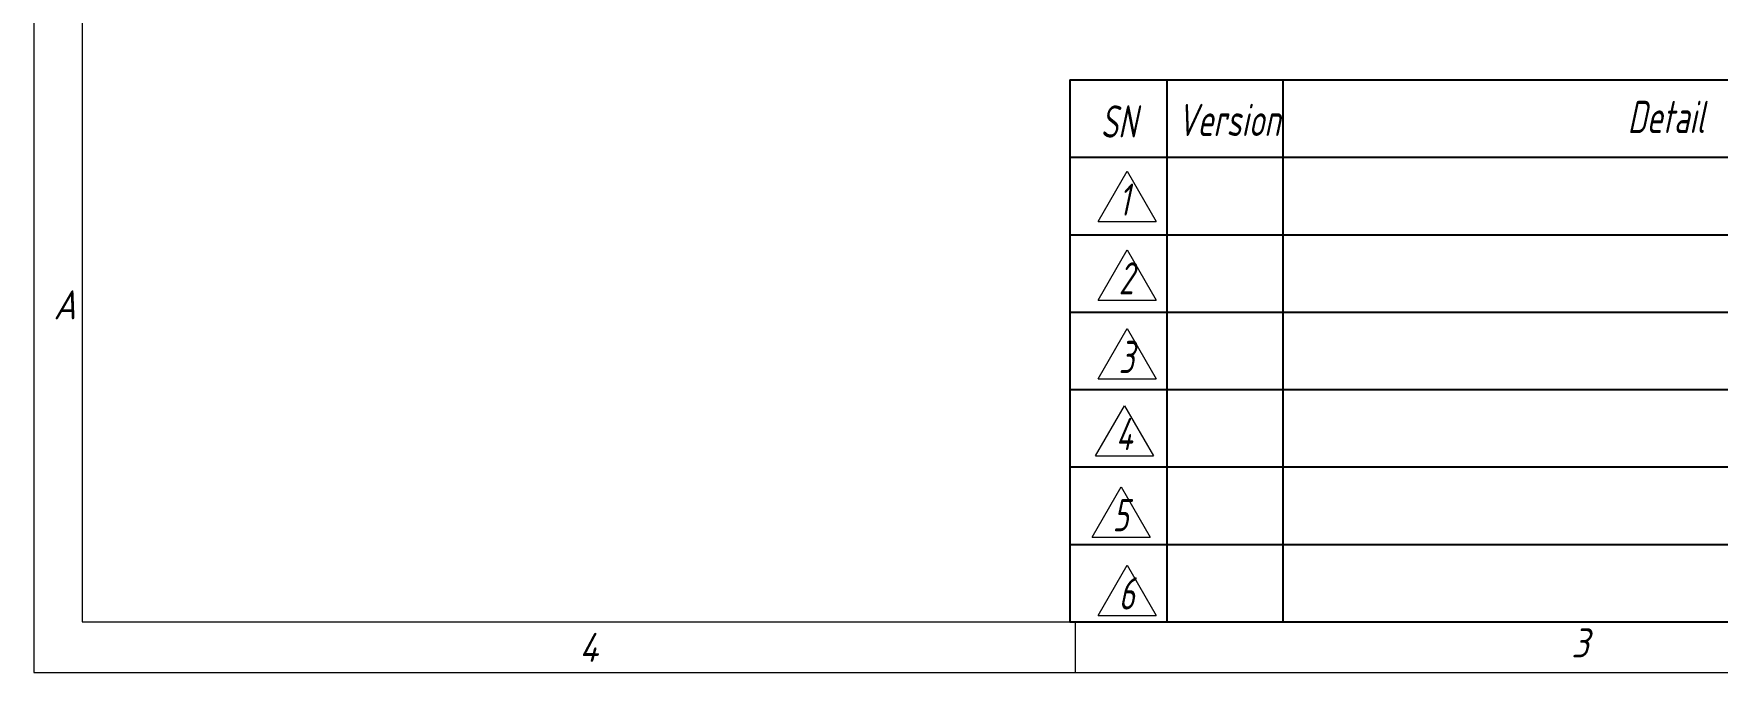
# Model space of a CAD drawing. Header units: millimetres. Extents: x -962 to 79815, y -55582 to 115780.
# Drawn here: x -962 to 32477, y -55582 to -42890 of the extents above; entities that cross this region are included whole.
import ezdxf

# ---------------------------------------------------------------- set-up
doc = ezdxf.new("R2010")
doc.units = ezdxf.units.MM
doc.layers.add('01 Heavy line', color=7, linetype='Continuous', lineweight=18)
doc.styles.add('GB', font='gbeitc.shx', dxfattribs={"width": 0.8, "bigfont": 'gbcbig.shx'})

# ---------------------------------------------------------------- blocks, each defined once
blk = doc.blocks.new('00-Greenex-京立蔚蓝英文图框')
for p, q in [((102, -227.78), (410, -227.78)), ((102, -227.78), (102, -283.78)), ((102, -283.78), (238, -283.78))]:
    blk.add_line(p, q)
at = {"layer": '01 Heavy line', "color": 4}
for p, q in [((-5, 8), (-5, -289)), ((104.93, -242.42), (107.93, -237.23)), ((107.93, -237.23), (110.93, -242.42)), ((104.93, -242.42), (110.93, -242.42)), ((104.93, -250.55), (107.93, -245.36)), ((107.93, -245.36), (110.93, -250.55)), ((104.93, -250.55), (110.93, -250.55)), ((104.93, -258.68), (107.93, -253.48)), ((107.93, -253.48), (110.93, -258.68)), ((104.93, -258.68), (110.93, -258.68)), ((104.64, -266.64), (107.64, -261.45)), ((107.64, -261.45), (110.64, -266.64)), ((104.64, -266.64), (110.64, -266.64)), ((104.31, -275.02), (107.31, -269.82)), ((107.31, -269.82), (110.31, -275.02)), ((104.31, -275.02), (110.31, -275.02)), ((104.93, -283.11), (107.93, -277.91)), ((107.93, -277.91), (110.93, -283.11)), ((104.93, -283.11), (110.93, -283.11)), ((102.56, -283.88), (102.56, -289)), ((-5, -289), (415, -289))]:
    blk.add_line(p, q, dxfattribs=at)
at = {"layer": '01 Heavy line', "color": 7, "lineweight": 18}
for p, q in [((0, 0), (0, -283.78)), ((0, -283.78), (410, -283.78))]:
    blk.add_line(p, q, dxfattribs=at)
at = {"layer": '01 Heavy line', "color": 4, "lineweight": 25}
for p, q in [((112, -227.78), (112, -283.78)), ((124, -227.78), (124, -283.78)), ((102, -235.78), (238, -235.78)), ((102, -243.78), (238, -243.78)), ((102, -251.78), (238, -251.78)), ((102, -259.78), (238, -259.78)), ((102, -267.78), (238, -267.78)), ((102, -275.78), (238, -275.78))]:
    blk.add_line(p, q, dxfattribs=at)
at = {"layer": '01 Heavy line', "color": 4, "style": 'GB', "width": 0.8}
for s, height, p in [('SN', 3.333, (105.18, -233.75)), ('Version', 3.333, (113.12, -233.59)), ('Detail', 3.333, (159.6, -233.28)), ('1', 3.33, (107.04, -241.82)), ('2', 3.33, (107.04, -249.95)), ('3', 3.33, (107.04, -258.08)), ('4', 3.33, (106.75, -266.04)), ('5', 3.33, (106.41, -274.42)), ('6', 3.33, (107.04, -282.51))]:
    blk.add_text(s, height=height, dxfattribs=at).set_placement(p)
at = {"layer": '01 Heavy line', "color": 4, "style": 'GB'}
for s, p in [('A', (-2.95, -252.53)), ('4', (51.34, -287.92)), ('3', (153.78, -287.46))]:
    blk.add_text(s, height=3, dxfattribs=at).set_placement(p)

msp = doc.modelspace()

# ---------------------------------------------------------------- block references
at = {"xscale": 192.3257142857143, "yscale": 192.3257142857143, "zscale": 192.3257142857143}
msp.add_blockref('00-Greenex-京立蔚蓝英文图框', (0, 0), dxfattribs=at)

doc.saveas('drawing.dxf')
